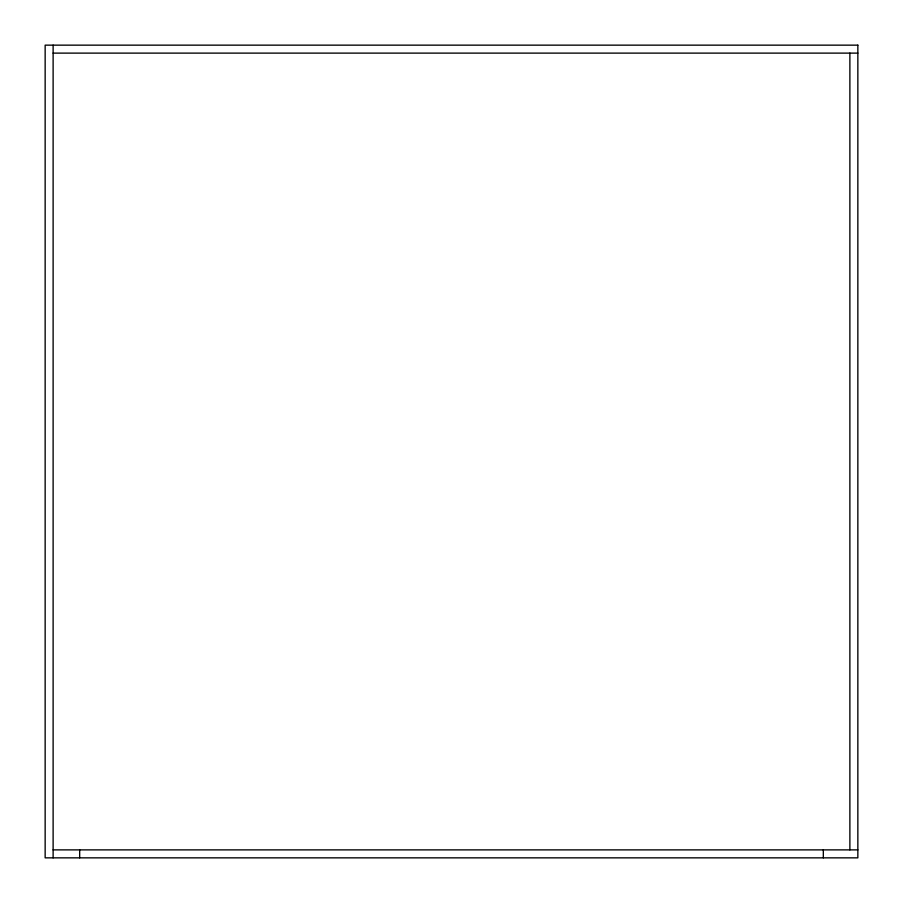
<?xml version="1.0" encoding="UTF-8"?>
<svg xmlns="http://www.w3.org/2000/svg" width="903" height="903" viewBox="0 0 903 903"><rect width="100%" height="100%" fill="white"/><g stroke="black" fill="none" stroke-linecap="round" stroke-linejoin="round"><path stroke-width="1.35" d="M53.119 53.119L857.85 53.119M53.119 849.881L857.85 849.881M849.881 53.119L849.881 849.881M823.322 849.881L823.322 857.85M79.678 849.881L79.678 857.85M53.119 45.15L53.119 857.85M857.85 45.15L45.15 45.15L45.15 857.85L857.85 857.85L857.85 45.15"/></g></svg>
